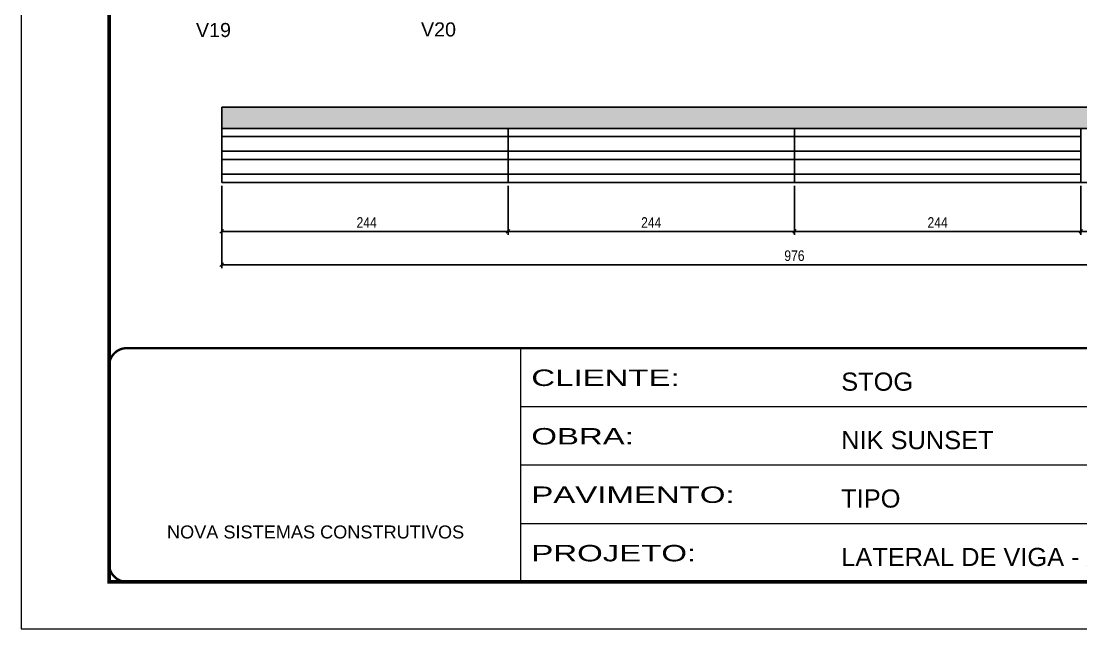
# Model space of a CAD drawing. Extents: x -10448 to -1189, y -11772 to 17235.
# Drawn here: x -5680 to -4777, y 14646 to 15164 of the extents above; entities that cross this region are included whole.
import ezdxf

# ---------------------------------------------------------------- set-up
doc = ezdxf.new("R2010")
doc.units = 0
doc.linetypes.add('CONTINUO', pattern=[0])
doc.linetypes.add('DASHED', pattern=[0.75, 0.5, -0.25])
for name, color, linetype in [('5', 5, 'Continuous'), ('COTA', 241, 'Continuous'), ('Painéis', 200, 'Continuous'), ('SARR_2.2x7', 40, 'Continuous')]:
    doc.layers.add(name, color=color, linetype=linetype)
doc.layers.add('Folhas', color=255, linetype='Continuous', lineweight=9)
doc.layers.add('SARRAFO DE PRESSAO', color=251, linetype='DASHED', lineweight=9)
doc.styles.add('ARIAL', font='arial.ttf')
doc.styles.add('COTA TECNICA-50', font='techl___.ttf', dxfattribs={"height": 9})
doc.styles.get("Standard").update_dxf_attribs({"font": 'arial.ttf'})
doc.styles.add('Tecnologia', font='')
doc.styles.get('Tecnologia').set_extended_font_data('Forgotten Futurist')
doc.dimstyles.new('COTA PAINEL-50', dxfattribs={"dimtxt": 9, "dimasz": 3, "dimexe": 3, "dimexo": 3, "dimgap": 3, "dimtad": 1, "dimdec": 1, "dimzin": 12, "dimdsep": 46, "dimtxsty": 'COTA TECNICA-50', "dimblk1": 'OBLIQUE', "dimblk2": 'OBLIQUE', "dimsah": 1, "dimcen": 0.9, "dimclrd": 4, "dimclre": 4, "dimclrt": 240, "dimadec": 1, "dimazin": 3, "dimtfac": 1, "dimtdec": 1, "dimtmove": 0, "dimatfit": 3, "dimfxl": 1, "dimtolj": 1, "dimtzin": 12, "dimarcsym": 0})

# ---------------------------------------------------------------- blocks, each defined once
blk = doc.blocks.new('9999999999')
at = {"color": 30, "linetype": 'CONTINUO'}
for p, q in [((98564.56, 34230.21), (98564.56, 34429.45)), ((98564.56, 34379.64), (99583.98, 34379.64)), ((98564.56, 34329.83), (99487.98, 34329.83)), ((98564.56, 34280.02), (99487.98, 34280.02))]:
    blk.add_line(p, q, dxfattribs=at)
at = {"color": 30, "linetype": 'CONTINUO', "const_width": 2}
blk.add_lwpolyline([(99583.98, 34230.21), (99583.98, 34414.45, 0.414214), (99568.98, 34429.45), (98228.98, 34429.45, 0.414214), (98213.98, 34414.45), (98213.98, 34245.21, 0.414214), (98228.98, 34230.21), (99583.98, 34230.21)], format="xyb", dxfattribs=at)
at = {"layer": 'Folhas'}
blk.add_lwpolyline([(98138.98, 34190.21), (99623.98, 34190.21), (99623.98, 35240.21), (98138.98, 35240.21)], close=True, dxfattribs=at)
at = {"layer": 'Folhas', "color": 30, "const_width": 3}
blk.add_lwpolyline([(98213.98, 34230.21), (99583.98, 34230.21), (99583.98, 35200.21), (98213.98, 35200.21)], close=True, dxfattribs=at)
at = {"color": 7, "linetype": 'Continuous', "ltscale": 5, "style": 'ARIAL'}
for s, height, p in [('STOG', 15.483, (98837.68, 34393.13)), ('NIK SUNSET', 15.483, (98837.68, 34343.32)), ('TIPO', 15.483, (98837.68, 34293.51)), ('NOVA SISTEMAS CONSTRUTIVOS', 11.0592, (98263.19, 34267.21)), ('LATERAL DE VIGA - ADITIVO', 15.4829, (98837.68, 34243.7))]:
    blk.add_text(s, height=height, dxfattribs=at).set_placement(p)
at = {"layer": 'Folhas', "color": 7, "style": 'Tecnologia', "width": 1.5}
for s, p in [('CLIENTE:', (98573.65, 34397.17)), ('OBRA:', (98573.65, 34347.31)), ('PAVIMENTO:', (98573.65, 34297.5)), ('PROJETO:', (98573.65, 34247.69))]:
    blk.add_text(s, height=14, dxfattribs=at).set_placement(p)
blk = doc.blocks.new('_Oblique')
at = {"color": 0, "linetype": 'ByBlock', "lineweight": -2}
blk.add_line((-0.5, -0.5), (0.5, 0.5), dxfattribs=at)
blk = doc.blocks.new('*D96')
at = {"layer": 'COTA', "color": 4, "linetype": 'ByBlock', "lineweight": -2, "transparency": 16777216}
for p, q in [((-5508.94, 15023.14), (-5508.94, 14981.38)), ((-5264.94, 15023.14), (-5264.94, 14981.38)), ((-5264.94, 14984.38), (-5508.94, 14984.38))]:
    blk.add_line(p, q, dxfattribs=at)
at = {"layer": 'Defpoints', "color": 0, "linetype": 'ByBlock', "transparency": 16777216}
for p in [(-5508.94, 15026.14), (-5264.94, 15026.14), (-5508.94, 14984.38)]:
    blk.add_point(p, dxfattribs=at)
at = {"layer": 'COTA', "color": 4, "linetype": 'ByBlock', "lineweight": -2, "transparency": 16777216, "xscale": 3, "yscale": 3, "zscale": 3, "rotation": 180}
blk.add_blockref('_Oblique', (-5508.94, 14984.38), dxfattribs=at)
at = {"layer": 'COTA', "color": 4, "linetype": 'ByBlock', "lineweight": -2, "transparency": 16777216, "xscale": 3, "yscale": 3, "zscale": 3}
blk.add_blockref('_Oblique', (-5264.94, 14984.38), dxfattribs=at)
at = {"layer": 'COTA', "color": 240, "linetype": 'ByBlock', "transparency": 16777216, "insert": (-5385.44, 14991.95), "char_height": 9, "attachment_point": 5, "style": 'COTA TECNICA-50'}
blk.add_mtext('\\A1;244', dxfattribs=at)
blk = doc.blocks.new('*D97')
at = {"layer": 'COTA', "color": 4, "linetype": 'ByBlock', "lineweight": -2, "transparency": 16777216}
for p, q in [((-5020.94, 15023.14), (-5020.94, 14981.38)), ((-4776.94, 15023.14), (-4776.94, 14981.38)), ((-5020.94, 14984.38), (-4776.94, 14984.38))]:
    blk.add_line(p, q, dxfattribs=at)
at = {"layer": 'Defpoints', "color": 0, "linetype": 'ByBlock', "transparency": 16777216}
for p in [(-5020.94, 15026.14), (-4776.94, 15026.14), (-4776.94, 14984.38)]:
    blk.add_point(p, dxfattribs=at)
at = {"layer": 'COTA', "color": 4, "linetype": 'ByBlock', "lineweight": -2, "transparency": 16777216, "xscale": 3, "yscale": 3, "zscale": 3, "rotation": 180}
blk.add_blockref('_Oblique', (-5020.94, 14984.38), dxfattribs=at)
at = {"layer": 'COTA', "color": 4, "linetype": 'ByBlock', "lineweight": -2, "transparency": 16777216, "xscale": 3, "yscale": 3, "zscale": 3}
blk.add_blockref('_Oblique', (-4776.94, 14984.38), dxfattribs=at)
at = {"layer": 'COTA', "color": 240, "linetype": 'ByBlock', "transparency": 16777216, "insert": (-4898.94, 14991.95), "char_height": 9, "attachment_point": 5, "style": 'COTA TECNICA-50'}
blk.add_mtext('\\A1;244', dxfattribs=at)
blk = doc.blocks.new('*D98')
at = {"layer": 'COTA', "color": 4, "linetype": 'ByBlock', "lineweight": -2, "transparency": 16777216}
for p, q in [((-5264.94, 15023.14), (-5264.94, 14981.38)), ((-5020.94, 15023.14), (-5020.94, 14981.38)), ((-5020.94, 14984.38), (-5264.94, 14984.38))]:
    blk.add_line(p, q, dxfattribs=at)
at = {"layer": 'Defpoints', "color": 0, "linetype": 'ByBlock', "transparency": 16777216}
for p in [(-5264.94, 15026.14), (-5020.94, 15026.14), (-5264.94, 14984.38)]:
    blk.add_point(p, dxfattribs=at)
at = {"layer": 'COTA', "color": 4, "linetype": 'ByBlock', "lineweight": -2, "transparency": 16777216, "xscale": 3, "yscale": 3, "zscale": 3, "rotation": 180}
blk.add_blockref('_Oblique', (-5264.94, 14984.38), dxfattribs=at)
at = {"layer": 'COTA', "color": 4, "linetype": 'ByBlock', "lineweight": -2, "transparency": 16777216, "xscale": 3, "yscale": 3, "zscale": 3}
blk.add_blockref('_Oblique', (-5020.94, 14984.38), dxfattribs=at)
at = {"layer": 'COTA', "color": 240, "linetype": 'ByBlock', "transparency": 16777216, "insert": (-5142.94, 14991.95), "char_height": 9, "attachment_point": 5, "style": 'COTA TECNICA-50'}
blk.add_mtext('\\A1;244', dxfattribs=at)
blk = doc.blocks.new('*D99')
at = {"layer": 'COTA', "color": 4, "linetype": 'ByBlock', "lineweight": -2, "transparency": 16777216}
for p, q in [((-4776.94, 15023.14), (-4776.94, 14981.38)), ((-4532.94, 15023.14), (-4532.94, 14981.38)), ((-4532.94, 14984.38), (-4776.94, 14984.38))]:
    blk.add_line(p, q, dxfattribs=at)
at = {"layer": 'Defpoints', "color": 0, "linetype": 'ByBlock', "transparency": 16777216}
for p in [(-4776.94, 15026.14), (-4532.94, 15026.14), (-4776.94, 14984.38)]:
    blk.add_point(p, dxfattribs=at)
at = {"layer": 'COTA', "color": 4, "linetype": 'ByBlock', "lineweight": -2, "transparency": 16777216, "xscale": 3, "yscale": 3, "zscale": 3, "rotation": 180}
blk.add_blockref('_Oblique', (-4776.94, 14984.38), dxfattribs=at)
at = {"layer": 'COTA', "color": 4, "linetype": 'ByBlock', "lineweight": -2, "transparency": 16777216, "xscale": 3, "yscale": 3, "zscale": 3}
blk.add_blockref('_Oblique', (-4532.94, 14984.38), dxfattribs=at)
at = {"layer": 'COTA', "color": 240, "linetype": 'ByBlock', "transparency": 16777216, "insert": (-4654.94, 14991.95), "char_height": 9, "attachment_point": 5, "style": 'COTA TECNICA-50'}
blk.add_mtext('\\A1;244', dxfattribs=at)
blk = doc.blocks.new('*D121')
at = {"layer": 'COTA', "color": 4, "linetype": 'ByBlock', "lineweight": -2, "transparency": 16777216}
for p, q in [((-5508.94, 15023.14), (-5508.94, 14952.98)), ((-4532.94, 15023.14), (-4532.94, 14952.98)), ((-5508.94, 14955.98), (-4532.94, 14955.98))]:
    blk.add_line(p, q, dxfattribs=at)
at = {"layer": 'Defpoints', "color": 0, "linetype": 'ByBlock', "transparency": 16777216}
for p in [(-5508.94, 15026.14), (-4532.94, 15026.14), (-4532.94, 14955.98)]:
    blk.add_point(p, dxfattribs=at)
at = {"layer": 'COTA', "color": 4, "linetype": 'ByBlock', "lineweight": -2, "transparency": 16777216, "xscale": 3, "yscale": 3, "zscale": 3, "rotation": 180}
blk.add_blockref('_Oblique', (-5508.94, 14955.98), dxfattribs=at)
at = {"layer": 'COTA', "color": 4, "linetype": 'ByBlock', "lineweight": -2, "transparency": 16777216, "xscale": 3, "yscale": 3, "zscale": 3}
blk.add_blockref('_Oblique', (-4532.94, 14955.98), dxfattribs=at)
at = {"layer": 'COTA', "color": 240, "linetype": 'ByBlock', "transparency": 16777216, "insert": (-5020.94, 14963.6), "char_height": 9, "attachment_point": 5, "style": 'COTA TECNICA-50'}
blk.add_mtext('\\A1;976', dxfattribs=at)

msp = doc.modelspace()

# ---------------------------------------------------------------- hatches: boundary and pattern name
at = {"layer": 'COTA', "linetype": 'ByBlock'}
h = msp.add_hatch(dxfattribs=at)
h.set_pattern_fill('AR-CONC', color=256, scale=0.03)
h.set_pattern_definition([(50, (-136299.2827, -17227.691), (5.46554007, -0.47817257), [0.5715, -6.2865]), (355, (-136299.2827, -17227.691), (-1.05730264, 5.73170536), [0.4572, -5.02921753]), (100.4514447, (-136298.827, -17227.731), (4.40823741, 5.25353256), [0.48570026, -5.34270734]), (46.1842, (-136299.283, -17226.167), (8.13237123, -1.26126984), [0.85725, -9.42975]), (96.6355576, (-136298.605, -17226.272), (7.122124, 7.42278374), [0.7285507, -8.01406824]), (351.184151, (-136299.283, -17226.167), (7.122124, 7.42278374), [0.685799, -7.54379196]), (21, (-136298.5207, -17226.548), (4.54843174, -3.06795595), [0.5715, -6.2865]), (326, (-136298.5207, -17226.548), (1.85406085, 5.52563898), [0.4572, -5.0292]), (71.451445, (-136298.1417, -17226.804), (6.40249258, 2.45768307), [0.48570026, -5.34269813]), (37.5, (-136299.2827, -17227.6912), (0.092658098, 2.536651166), [0, -4.96824, 0, -5.1054, 0, -5.04825]), (7.5, (-136299.2827, -17227.6912), (2.004589875, 3.005417245), [0, -2.91084, 0, -4.85394, 0, -1.92405]), (327.5, (-136300.982, -17227.6912), (4.067717855, -0.17186232), [0, -1.905, 0, -5.9436, 0, -7.8867]), (317.5, (-136301.744, -17227.691), (4.44387544, 0.76279473), [0, -2.4765, 0, -3.94716, 0, -5.6007])])
h.paths.add_polyline_path([(-4532.94, 15072.14), (-4532.94, 15090.14), (-5508.94, 15090.14), (-5508.94, 15072.14)])

# ---------------------------------------------------------------- linework, layer by layer
for p in [(-4532.94, 15090.14), (-5508.94, 15072.14)]:
    msp.add_line(p, (-5508.94, 15090.14), dxfattribs=at)
at = {"layer": 'Painéis', "linetype": 'Continuous'}
for p, q in [((-5508.94, 15072.14), (-5508.94, 15026.14)), ((-4532.94, 15072.14), (-5508.94, 15072.14)), ((-5264.94, 15072.14), (-5264.94, 15026.14)), ((-5020.94, 15072.14), (-5020.94, 15026.14)), ((-4776.94, 15072.14), (-4776.94, 15026.14)), ((-5508.94, 15026.14), (-4532.94, 15026.14))]:
    msp.add_line(p, q, dxfattribs=at)
at = {"layer": 'SARR_2.2x7', "linetype": 'Continuous'}
for p, q in [((-5508.94, 15065.14), (-5264.94, 15065.14)), ((-5264.94, 15065.14), (-5020.94, 15065.14)), ((-5020.94, 15065.14), (-4776.94, 15065.14)), ((-5508.94, 15052.64), (-5264.94, 15052.64)), ((-5264.94, 15052.64), (-5020.94, 15052.64)), ((-5020.94, 15052.64), (-4776.94, 15052.64)), ((-5508.94, 15045.64), (-5264.94, 15045.64)), ((-5264.94, 15045.64), (-5020.94, 15045.64)), ((-5020.94, 15045.64), (-4776.94, 15045.64)), ((-5508.94, 15033.14), (-5264.94, 15033.14)), ((-5264.94, 15033.14), (-5020.94, 15033.14)), ((-5020.94, 15033.14), (-4776.94, 15033.14))]:
    msp.add_line(p, q, dxfattribs=at)

# ---------------------------------------------------------------- block references
at = {"layer": 'SARRAFO DE PRESSAO', "color": 6, "linetype": 'ByBlock'}
msp.add_blockref('9999999999', (-103818.76, -19544.55), dxfattribs=at)

# ---------------------------------------------------------------- texts
at = {"layer": '5', "linetype": 'Continuous'}
for s, rotation, p in [('V19', 0.00004, (-5530.86, 15150)), ('V20', 359.99996, (-5339.13, 15150.48))]:
    msp.add_text(s, height=12, rotation=rotation, dxfattribs=at).set_placement(p)

# ---------------------------------------------------------------- dimensions: what is measured, and where the dimension line sits
at = {"layer": 'COTA', "linetype": 'ByBlock'}
for base, p1, p2, picture, middle in [((-5508.94, 14984.38), (-5264.94, 15026.14), (-5508.94, 15026.14), '*D96', (-5385.44, 14984.38)), ((-5264.94, 14984.38), (-5020.94, 15026.14), (-5264.94, 15026.14), '*D98', (-5142.94, 14984.38)), ((-4776.94, 14984.38), (-4532.94, 15026.14), (-4776.94, 15026.14), '*D99', (-4654.94, 14984.38))]:
    dim = msp.add_linear_dim(base=base, p1=p1, p2=p2, dimstyle='COTA PAINEL-50', override={"dimarcsym": 1}, dxfattribs=at)
    dim.commit()
    dim.dimension.update_dxf_attribs({"geometry": picture, "text_midpoint": middle, "dimtype": 160})
dim = msp.add_linear_dim(base=(-4532.94, 14955.98), p1=(-5508.94, 15026.14), p2=(-4532.94, 15026.14), dimstyle='COTA PAINEL-50', dxfattribs=at)
dim.commit()
dim.dimension.update_dxf_attribs({"geometry": '*D121', "text_midpoint": (-5020.94, 14963.6)})
dim = msp.add_linear_dim(base=(-4776.94, 14984.38), p1=(-5020.94, 15026.14), p2=(-4776.94, 15026.14), dimstyle='COTA PAINEL-50', override={"dimarcsym": 1}, dxfattribs=at)
dim.commit()
dim.dimension.update_dxf_attribs({"geometry": '*D97', "text_midpoint": (-4898.94, 14991.95)})

doc.saveas('drawing.dxf')
